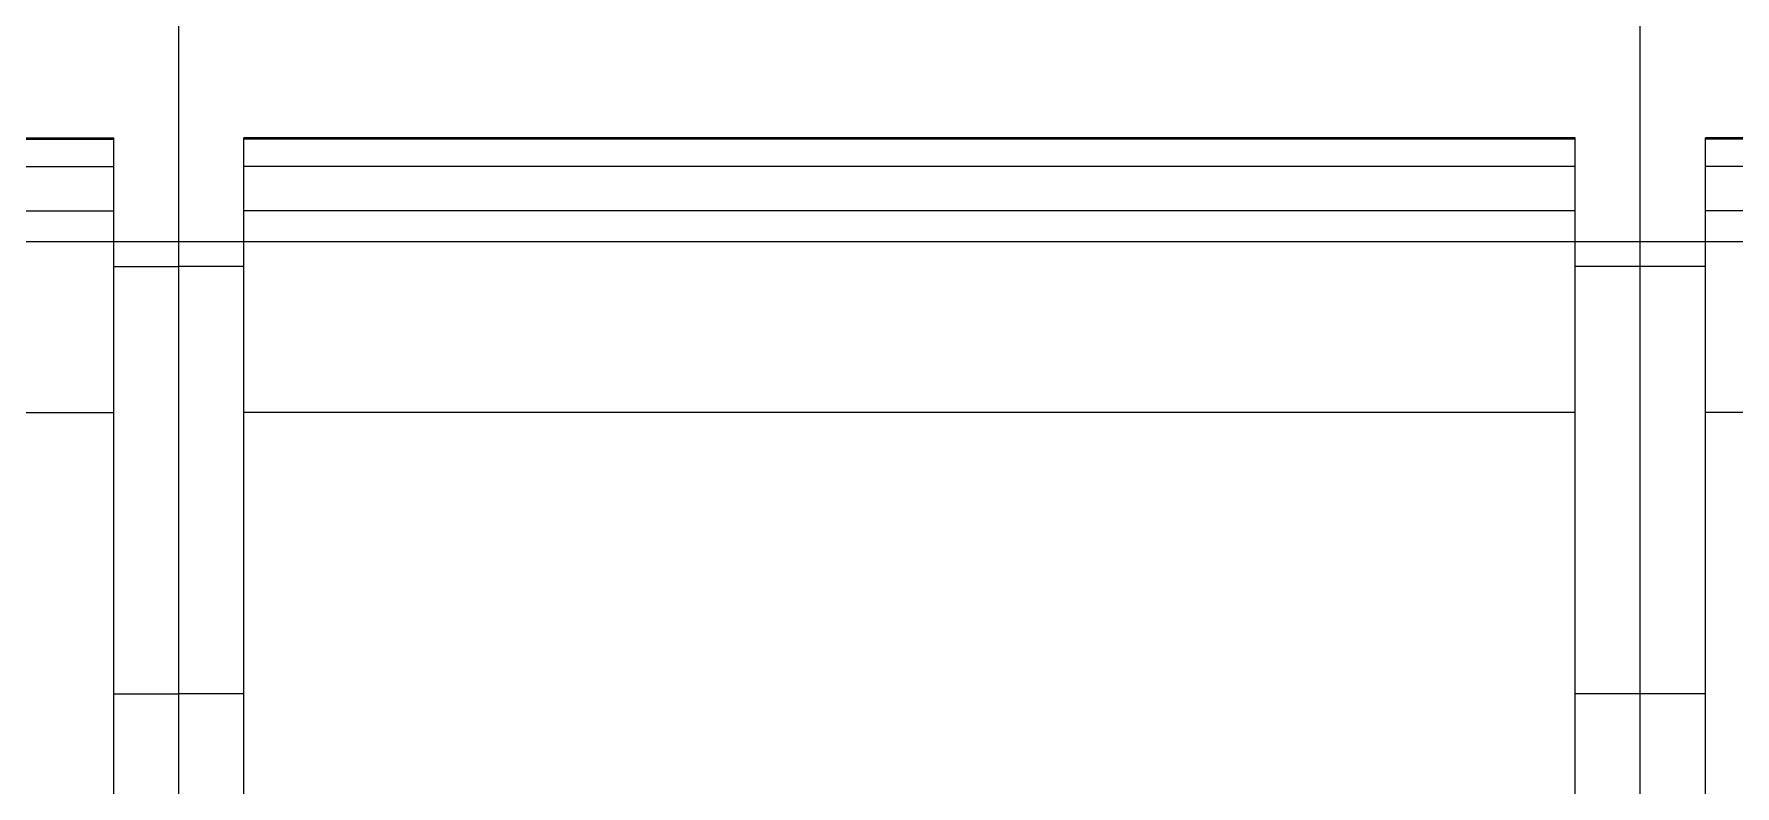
# Model space of a CAD drawing. Header units: millimetres. Extents: x -46169 to 237885, y -84465 to 18123.
# Drawn here: x 172473 to 173113, y -80488 to -80205 of the extents above; entities that cross this region are included whole.
import ezdxf

# ---------------------------------------------------------------- set-up
doc = ezdxf.new("R2010")
doc.units = ezdxf.units.MM
doc.header["$MEASUREMENT"] = 0
doc.linetypes.add('Wipeout_Contour', pattern=[1000, 0, -1000])
doc.layers.add('0_Pen_No__85', color=8, linetype='Continuous', lineweight=20)
doc.layers.add('New_A-35-M_FFE_Fixed_Pen_No__1', color=7, linetype='Continuous', lineweight=13)
doc.layers.add('New_A-25-M_Wall_Ext', color=7, linetype='Continuous')
doc.layers.add('New_A-35-M_FFE_Fixed', color=7, linetype='Continuous')

# ---------------------------------------------------------------- blocks, each defined once
blk = doc.blocks.new('Section Elem_129_3', base_point=(129666.67, -84332.61))
at = {"color": 254, "linetype": 'Wipeout_Contour', "lineweight": 0, "ltscale": 1151719.666154995}
blk.add_wipeout([(171506.71, -78182.61), (171506.71, -79726.43), (176107.11, -79726.43), (176107.11, -80282.61), (176666.48, -80282.61), (176666.48, -78182.61)], dxfattribs=at).dxf.layer = 'New_A-25-M_Wall_Ext'
blk = doc.blocks.new('Section Elem_138_3', base_point=(129666.67, -84332.61))
at = {"color": 254, "linetype": 'Wipeout_Contour', "lineweight": 0, "ltscale": 764094.688198}
blk.add_wipeout([(173101.61, -80243.61), (173101.61, -80244.13), (173602.61, -80244.13), (173602.61, -80243.61)], dxfattribs=at).dxf.layer = 'New_A-35-M_FFE_Fixed'
at = {"color": 254, "linetype": 'Wipeout_Contour', "lineweight": 0, "ltscale": 764113.284313}
blk.add_wipeout([(173101.61, -80254.45), (173101.61, -80255.42), (173602.61, -80255.42), (173602.61, -80254.45)], dxfattribs=at).dxf.layer = 'New_A-35-M_FFE_Fixed'
at = {"color": 254, "linetype": 'Wipeout_Contour', "lineweight": 0, "ltscale": 764399.619041}
blk.add_wipeout([(173101.61, -80346.96), (173101.61, -80503.33), (173602.61, -80503.33), (173602.61, -80346.96)], dxfattribs=at).dxf.layer = 'New_A-35-M_FFE_Fixed'
at = {"color": 254, "linetype": 'Wipeout_Contour', "lineweight": 0, "ltscale": 764117.955196}
blk.add_wipeout([(173101.61, -80256.82), (173101.61, -80258.61), (173602.61, -80258.61), (173602.61, -80256.82)], dxfattribs=at).dxf.layer = 'New_A-35-M_FFE_Fixed'
at = {"color": 254, "linetype": 'Wipeout_Contour', "lineweight": 0, "ltscale": 764204.207699}
blk.add_wipeout([(173101.61, -80346.96), (173602.61, -80346.96), (173602.61, -80271.08), (173101.61, -80271.08)], dxfattribs=at).dxf.layer = 'New_A-35-M_FFE_Fixed'
at = {"color": 254, "linetype": 'Wipeout_Contour', "lineweight": 0, "ltscale": 763338.575332}
blk.add_wipeout([(173077.11, -80371.46), (173101.61, -80371.46), (173101.61, -80351.09), (173077.11, -80351.09)], dxfattribs=at).dxf.layer = 'New_A-35-M_FFE_Fixed'
at = {"color": 254, "linetype": 'Wipeout_Contour', "lineweight": 0, "ltscale": 763407.542134}
blk.add_wipeout([(173101.61, -80391.97), (173077.11, -80391.97), (173077.11, -80412.46), (173101.61, -80412.46)], dxfattribs=at).dxf.layer = 'New_A-35-M_FFE_Fixed'
at = {"color": 254, "linetype": 'Wipeout_Contour', "lineweight": 0, "ltscale": 763533.747519}
blk.add_wipeout([(173077.11, -80480.58), (173101.61, -80480.58), (173101.61, -80473.58), (173077.11, -80473.58)], dxfattribs=at).dxf.layer = 'New_A-35-M_FFE_Fixed'
at = {"color": 254, "linetype": 'Wipeout_Contour', "lineweight": 0, "ltscale": 764121.247723}
blk.add_wipeout([(173101.61, -80258.61), (173101.61, -80260.74), (173602.61, -80260.74), (173602.61, -80258.61)], dxfattribs=at).dxf.layer = 'New_A-35-M_FFE_Fixed'
at = {"color": 254, "linetype": 'Wipeout_Contour', "lineweight": 0, "ltscale": 764133.634699}
blk.add_wipeout([(173101.61, -80265.7), (173101.61, -80268.38), (173602.61, -80268.38), (173602.61, -80265.7)], dxfattribs=at).dxf.layer = 'New_A-35-M_FFE_Fixed'
at = {"color": 254, "linetype": 'Wipeout_Contour', "lineweight": 0, "ltscale": 763238.244686}
blk.add_wipeout([(173077.11, -80292.11), (173077.11, -80311.28), (173101.61, -80311.28), (173101.61, -80292.11)], dxfattribs=at).dxf.layer = 'New_A-35-M_FFE_Fixed'
at = {"color": 254, "linetype": 'Wipeout_Contour', "lineweight": 0, "ltscale": 763373.004044}
blk.add_wipeout([(173077.11, -80371.46), (173077.11, -80391.97), (173101.61, -80391.97), (173101.61, -80371.46)], dxfattribs=at).dxf.layer = 'New_A-35-M_FFE_Fixed'
at = {"color": 254, "linetype": 'Wipeout_Contour', "lineweight": 0, "ltscale": 763521.981509}
blk.add_wipeout([(173077.11, -80473.58), (173101.61, -80473.58), (173101.61, -80466.62), (173077.11, -80466.62)], dxfattribs=at).dxf.layer = 'New_A-35-M_FFE_Fixed'
at = {"color": 254, "linetype": 'Wipeout_Contour', "lineweight": 0, "ltscale": 763545.562532}
blk.add_wipeout([(173077.11, -80487.59), (173101.61, -80487.59), (173101.61, -80480.58), (173077.11, -80480.58)], dxfattribs=at).dxf.layer = 'New_A-35-M_FFE_Fixed'
at = {"color": 254, "linetype": 'Wipeout_Contour', "lineweight": 0, "ltscale": 764115.27174}
blk.add_wipeout([(173101.61, -80255.42), (173101.61, -80256.82), (173602.61, -80256.82), (173602.61, -80255.42)], dxfattribs=at).dxf.layer = 'New_A-35-M_FFE_Fixed'
at = {"color": 254, "linetype": 'Wipeout_Contour', "lineweight": 0, "ltscale": 764125.042559}
blk.add_wipeout([(173101.61, -80260.74), (173101.61, -80263.13), (173602.61, -80263.13), (173602.61, -80260.74)], dxfattribs=at).dxf.layer = 'New_A-35-M_FFE_Fixed'
at = {"color": 254, "linetype": 'Wipeout_Contour', "lineweight": 0, "ltscale": 764138.153506}
blk.add_wipeout([(173101.61, -80268.38), (173101.61, -80271.08), (173602.61, -80271.08), (173602.61, -80268.38)], dxfattribs=at).dxf.layer = 'New_A-35-M_FFE_Fixed'
at = {"color": 254, "linetype": 'Wipeout_Contour', "lineweight": 0, "ltscale": 763270.968773}
blk.add_wipeout([(173101.61, -80311.28), (173077.11, -80311.28), (173077.11, -80330.99), (173101.61, -80330.99)], dxfattribs=at).dxf.layer = 'New_A-35-M_FFE_Fixed'
at = {"color": 254, "linetype": 'Wipeout_Contour', "lineweight": 0, "ltscale": 763510.290143}
blk.add_wipeout([(173077.11, -80466.62), (173101.61, -80466.62), (173101.61, -80459.71), (173077.11, -80459.71)], dxfattribs=at).dxf.layer = 'New_A-35-M_FFE_Fixed'
at = {"color": 254, "linetype": 'Wipeout_Contour', "lineweight": 0, "ltscale": 764103.800689}
blk.add_wipeout([(173101.61, -80244.13), (173101.61, -80254.45), (173602.61, -80254.45), (173602.61, -80244.13)], dxfattribs=at).dxf.layer = 'New_A-35-M_FFE_Fixed'
at = {"color": 254, "linetype": 'Wipeout_Contour', "lineweight": 0, "ltscale": 764129.216646}
blk.add_wipeout([(173101.61, -80263.13), (173101.61, -80265.7), (173602.61, -80265.7), (173602.61, -80263.13)], dxfattribs=at).dxf.layer = 'New_A-35-M_FFE_Fixed'
at = {"color": 254, "linetype": 'Wipeout_Contour', "lineweight": 0, "ltscale": 954143.881498}
blk.add_wipeout([(173101.61, -80330.99), (173077.11, -80330.99), (173077.11, -80351.09), (173101.61, -80351.09), (173101.61, -80346.96)], dxfattribs=at).dxf.layer = 'New_A-35-M_FFE_Fixed'
at = {"color": 254, "linetype": 'Wipeout_Contour', "lineweight": 0, "ltscale": 763498.698894}
blk.add_wipeout([(173077.11, -80452.87), (173077.11, -80459.71), (173101.61, -80459.71), (173101.61, -80452.87)], dxfattribs=at).dxf.layer = 'New_A-35-M_FFE_Fixed'
at = {"layer": 'New_A-35-M_FFE_Fixed_Pen_No__1', "linetype": 'Continuous'}
blk.add_line((173602.61, -80346.96), (173101.61, -80346.96), dxfattribs=at)
at = {"color": 254, "linetype": 'Wipeout_Contour', "lineweight": 0, "ltscale": 763162.367837}
blk.add_wipeout([(173077.11, -80249.35), (173077.11, -80263.87), (173101.61, -80263.87), (173101.61, -80249.35)], dxfattribs=at).dxf.layer = 'New_A-35-M_FFE_Fixed'
at = {"color": 254, "linetype": 'Wipeout_Contour', "lineweight": 0, "ltscale": 763476.018414}
blk.add_wipeout([(173077.11, -80432.81), (173077.11, -80452.87), (173101.61, -80452.87), (173101.61, -80432.81)], dxfattribs=at).dxf.layer = 'New_A-35-M_FFE_Fixed'
at = {"layer": 'New_A-35-M_FFE_Fixed_Pen_No__1', "linetype": 'Continuous'}
for p, q in [((173101.61, -80255.42), (173101.61, -80254.45)), ((173602.61, -80254.45), (173101.61, -80254.45)), ((173101.61, -80256.82), (173101.61, -80255.42)), ((173101.61, -80258.61), (173101.61, -80256.82)), ((173101.61, -80452.87), (173077.11, -80452.87))]:
    blk.add_line(p, q, dxfattribs=at)
at = {"color": 254, "linetype": 'Wipeout_Contour', "lineweight": 0, "ltscale": 1528191.129506771}
blk.add_wipeout([(173077.11, -80234.61), (173077.11, -80249.35), (173101.61, -80249.35), (173101.61, -80243.61), (173602.61, -80243.61), (173602.61, -80249.35), (173627.11, -80249.35), (173627.11, -80234.61)], dxfattribs=at).dxf.layer = 'New_A-35-M_FFE_Fixed'
at = {"color": 254, "linetype": 'Wipeout_Contour', "lineweight": 0, "ltscale": 953991.499854}
blk.add_wipeout([(173077.11, -80263.87), (173077.11, -80278.13), (173101.61, -80278.13), (173101.61, -80265.7), (173101.61, -80263.87)], dxfattribs=at).dxf.layer = 'New_A-35-M_FFE_Fixed'
at = {"color": 254, "linetype": 'Wipeout_Contour', "lineweight": 0, "ltscale": 763441.957423}
blk.add_wipeout([(173077.11, -80412.46), (173077.11, -80432.81), (173101.61, -80432.81), (173101.61, -80412.46)], dxfattribs=at).dxf.layer = 'New_A-35-M_FFE_Fixed'
at = {"layer": 'New_A-35-M_FFE_Fixed_Pen_No__1', "linetype": 'Continuous'}
for p, q in [((173101.61, -80244.13), (173101.61, -80243.61)), ((173602.61, -80243.61), (173101.61, -80243.61)), ((173602.61, -80244.13), (173101.61, -80244.13)), ((173101.61, -80254.45), (173101.61, -80244.13)), ((173101.61, -80260.74), (173101.61, -80258.61)), ((173101.61, -80263.13), (173101.61, -80260.74)), ((173101.61, -80265.7), (173101.61, -80263.13)), ((173101.61, -80268.38), (173101.61, -80265.7)), ((173101.61, -80271.08), (173101.61, -80268.38)), ((173602.61, -80271.08), (173101.61, -80271.08)), ((173101.61, -80503.33), (173101.61, -80346.96))]:
    blk.add_line(p, q, dxfattribs=at)
at = {"color": 254, "linetype": 'Wipeout_Contour', "lineweight": 0, "ltscale": 764066.598313}
blk.add_wipeout([(173077.11, -80234.61), (173627.11, -80234.61), (173627.11, -80219.66), (173077.11, -80219.66)], dxfattribs=at).dxf.layer = 'New_A-35-M_FFE_Fixed'
at = {"color": 254, "linetype": 'Wipeout_Contour', "lineweight": 0, "ltscale": 954024.127787}
blk.add_wipeout([(173077.11, -80278.13), (173077.11, -80292.11), (173101.61, -80292.11), (173101.61, -80286.32), (173101.61, -80278.13)], dxfattribs=at).dxf.layer = 'New_A-35-M_FFE_Fixed'
at = {"layer": 'New_A-35-M_FFE_Fixed_Pen_No__1', "linetype": 'Continuous'}
for p, q in [((173101.61, -80346.96), (173101.61, -80271.08)), ((173101.61, -80292.11), (173077.11, -80292.11))]:
    blk.add_line(p, q, dxfattribs=at)
at = {"color": 254, "linetype": 'Wipeout_Contour', "lineweight": 0, "ltscale": 764041.341897}
blk.add_wipeout([(173627.11, -80204.54), (173077.11, -80204.54), (173077.11, -80219.66), (173627.11, -80219.66)], dxfattribs=at).dxf.layer = 'New_A-35-M_FFE_Fixed'
blk = doc.blocks.new('Section Elem_143_3', base_point=(129666.67, -84332.61))
at = {"color": 254, "linetype": 'Wipeout_Contour', "lineweight": 0, "ltscale": 760103.979583}
blk.add_wipeout([(172001.61, -80244.13), (172502.61, -80244.13), (172502.61, -80243.61), (172001.61, -80243.61)], dxfattribs=at).dxf.layer = 'New_A-35-M_FFE_Fixed'
at = {"color": 254, "linetype": 'Wipeout_Contour', "lineweight": 0, "ltscale": 760122.673329}
blk.add_wipeout([(172001.61, -80255.42), (172502.61, -80255.42), (172502.61, -80254.45), (172001.61, -80254.45)], dxfattribs=at).dxf.layer = 'New_A-35-M_FFE_Fixed'
at = {"color": 254, "linetype": 'Wipeout_Contour', "lineweight": 0, "ltscale": 760410.510619}
blk.add_wipeout([(172502.61, -80346.96), (172001.61, -80346.96), (172001.61, -80503.33), (172502.61, -80503.33)], dxfattribs=at).dxf.layer = 'New_A-35-M_FFE_Fixed'
at = {"color": 254, "linetype": 'Wipeout_Contour', "lineweight": 0, "ltscale": 760127.368734}
blk.add_wipeout([(172001.61, -80258.61), (172502.61, -80258.61), (172502.61, -80256.82), (172001.61, -80256.82)], dxfattribs=at).dxf.layer = 'New_A-35-M_FFE_Fixed'
at = {"color": 254, "linetype": 'Wipeout_Contour', "lineweight": 0, "ltscale": 760214.073994}
blk.add_wipeout([(172001.61, -80346.96), (172502.61, -80346.96), (172502.61, -80271.08), (172001.61, -80271.08)], dxfattribs=at).dxf.layer = 'New_A-35-M_FFE_Fixed'
at = {"color": 254, "linetype": 'Wipeout_Contour', "lineweight": 0, "ltscale": 761254.875997}
blk.add_wipeout([(172527.11, -80351.09), (172502.61, -80351.09), (172502.61, -80371.46), (172527.11, -80371.46)], dxfattribs=at).dxf.layer = 'New_A-35-M_FFE_Fixed'
at = {"color": 254, "linetype": 'Wipeout_Contour', "lineweight": 0, "ltscale": 761324.031572}
blk.add_wipeout([(172502.61, -80412.46), (172527.11, -80412.46), (172527.11, -80391.97), (172502.61, -80391.97)], dxfattribs=at).dxf.layer = 'New_A-35-M_FFE_Fixed'
at = {"color": 254, "linetype": 'Wipeout_Contour', "lineweight": 0, "ltscale": 761450.582257}
blk.add_wipeout([(172527.11, -80473.58), (172502.61, -80473.58), (172502.61, -80480.58), (172527.11, -80480.58)], dxfattribs=at).dxf.layer = 'New_A-35-M_FFE_Fixed'
at = {"color": 254, "linetype": 'Wipeout_Contour', "lineweight": 0, "ltscale": 760130.678546}
blk.add_wipeout([(172001.61, -80260.74), (172502.61, -80260.74), (172502.61, -80258.61), (172001.61, -80258.61)], dxfattribs=at).dxf.layer = 'New_A-35-M_FFE_Fixed'
at = {"color": 254, "linetype": 'Wipeout_Contour', "lineweight": 0, "ltscale": 760143.130551}
blk.add_wipeout([(172001.61, -80268.38), (172502.61, -80268.38), (172502.61, -80265.7), (172001.61, -80265.7)], dxfattribs=at).dxf.layer = 'New_A-35-M_FFE_Fixed'
at = {"color": 254, "linetype": 'Wipeout_Contour', "lineweight": 0, "ltscale": 761154.270707}
blk.add_wipeout([(172502.61, -80311.28), (172527.11, -80311.28), (172527.11, -80292.11), (172502.61, -80292.11)], dxfattribs=at).dxf.layer = 'New_A-35-M_FFE_Fixed'
at = {"color": 254, "linetype": 'Wipeout_Contour', "lineweight": 0, "ltscale": 761289.39894}
blk.add_wipeout([(172502.61, -80391.97), (172527.11, -80391.97), (172527.11, -80371.46), (172502.61, -80371.46)], dxfattribs=at).dxf.layer = 'New_A-35-M_FFE_Fixed'
at = {"color": 254, "linetype": 'Wipeout_Contour', "lineweight": 0, "ltscale": 761438.784093}
blk.add_wipeout([(172527.11, -80466.62), (172502.61, -80466.62), (172502.61, -80473.58), (172527.11, -80473.58)], dxfattribs=at).dxf.layer = 'New_A-35-M_FFE_Fixed'
at = {"color": 254, "linetype": 'Wipeout_Contour', "lineweight": 0, "ltscale": 761462.429589}
blk.add_wipeout([(172527.11, -80480.58), (172502.61, -80480.58), (172502.61, -80487.59), (172527.11, -80487.59)], dxfattribs=at).dxf.layer = 'New_A-35-M_FFE_Fixed'
at = {"color": 254, "linetype": 'Wipeout_Contour', "lineweight": 0, "ltscale": 760124.671189}
blk.add_wipeout([(172001.61, -80256.82), (172502.61, -80256.82), (172502.61, -80255.42), (172001.61, -80255.42)], dxfattribs=at).dxf.layer = 'New_A-35-M_FFE_Fixed'
at = {"color": 254, "linetype": 'Wipeout_Contour', "lineweight": 0, "ltscale": 760134.493281}
blk.add_wipeout([(172001.61, -80260.74), (172001.61, -80263.13), (172502.61, -80263.13), (172502.61, -80260.74)], dxfattribs=at).dxf.layer = 'New_A-35-M_FFE_Fixed'
at = {"color": 254, "linetype": 'Wipeout_Contour', "lineweight": 0, "ltscale": 760147.67308}
blk.add_wipeout([(172001.61, -80271.08), (172502.61, -80271.08), (172502.61, -80268.38), (172001.61, -80268.38)], dxfattribs=at).dxf.layer = 'New_A-35-M_FFE_Fixed'
at = {"color": 254, "linetype": 'Wipeout_Contour', "lineweight": 0, "ltscale": 761187.084385}
blk.add_wipeout([(172502.61, -80330.99), (172527.11, -80330.99), (172527.11, -80311.28), (172502.61, -80311.28)], dxfattribs=at).dxf.layer = 'New_A-35-M_FFE_Fixed'
at = {"color": 254, "linetype": 'Wipeout_Contour', "lineweight": 0, "ltscale": 761427.06072}
blk.add_wipeout([(172527.11, -80459.71), (172502.61, -80459.71), (172502.61, -80466.62), (172527.11, -80466.62)], dxfattribs=at).dxf.layer = 'New_A-35-M_FFE_Fixed'
at = {"color": 254, "linetype": 'Wipeout_Contour', "lineweight": 0, "ltscale": 760113.139929}
blk.add_wipeout([(172001.61, -80244.13), (172001.61, -80254.45), (172502.61, -80254.45), (172502.61, -80244.13)], dxfattribs=at).dxf.layer = 'New_A-35-M_FFE_Fixed'
at = {"color": 254, "linetype": 'Wipeout_Contour', "lineweight": 0, "ltscale": 760138.689304}
blk.add_wipeout([(172001.61, -80265.7), (172502.61, -80265.7), (172502.61, -80263.13), (172001.61, -80263.13)], dxfattribs=at).dxf.layer = 'New_A-35-M_FFE_Fixed'
at = {"color": 254, "linetype": 'Wipeout_Contour', "lineweight": 0, "ltscale": 951517.838695}
blk.add_wipeout([(172502.61, -80351.09), (172527.11, -80351.09), (172527.11, -80330.99), (172502.61, -80330.99), (172502.61, -80346.96)], dxfattribs=at).dxf.layer = 'New_A-35-M_FFE_Fixed'
at = {"color": 254, "linetype": 'Wipeout_Contour', "lineweight": 0, "ltscale": 761415.437754}
blk.add_wipeout([(172502.61, -80459.71), (172527.11, -80459.71), (172527.11, -80452.87), (172502.61, -80452.87)], dxfattribs=at).dxf.layer = 'New_A-35-M_FFE_Fixed'
at = {"layer": 'New_A-35-M_FFE_Fixed_Pen_No__1', "linetype": 'Continuous'}
blk.add_line((172001.61, -80346.96), (172502.61, -80346.96), dxfattribs=at)
at = {"color": 254, "linetype": 'Wipeout_Contour', "lineweight": 0, "ltscale": 761078.18605}
blk.add_wipeout([(172502.61, -80249.35), (172502.61, -80263.87), (172527.11, -80263.87), (172527.11, -80249.35)], dxfattribs=at).dxf.layer = 'New_A-35-M_FFE_Fixed'
at = {"color": 254, "linetype": 'Wipeout_Contour', "lineweight": 0, "ltscale": 761392.69519}
blk.add_wipeout([(172502.61, -80452.87), (172527.11, -80452.87), (172527.11, -80432.81), (172502.61, -80432.81)], dxfattribs=at).dxf.layer = 'New_A-35-M_FFE_Fixed'
at = {"layer": 'New_A-35-M_FFE_Fixed_Pen_No__1', "linetype": 'Continuous'}
for p, q in [((172001.61, -80254.45), (172502.61, -80254.45)), ((172502.61, -80255.42), (172502.61, -80254.45)), ((172502.61, -80256.82), (172502.61, -80255.42)), ((172502.61, -80258.61), (172502.61, -80256.82)), ((172502.61, -80452.87), (172527.11, -80452.87))]:
    blk.add_line(p, q, dxfattribs=at)
at = {"color": 254, "linetype": 'Wipeout_Contour', "lineweight": 0, "ltscale": 1520209.721720897}
blk.add_wipeout([(171977.11, -80234.61), (171977.11, -80249.35), (172001.61, -80249.35), (172001.61, -80243.61), (172502.61, -80243.61), (172502.61, -80249.35), (172527.11, -80249.35), (172527.11, -80234.61)], dxfattribs=at).dxf.layer = 'New_A-35-M_FFE_Fixed'
at = {"color": 254, "linetype": 'Wipeout_Contour', "lineweight": 0, "ltscale": 1141628.817752074}
blk.add_wipeout([(172502.61, -80263.87), (172502.61, -80265.7), (172502.61, -80268.38), (172502.61, -80278.13), (172527.11, -80278.13), (172527.11, -80263.87)], dxfattribs=at).dxf.layer = 'New_A-35-M_FFE_Fixed'
at = {"color": 254, "linetype": 'Wipeout_Contour', "lineweight": 0, "ltscale": 761358.541039}
blk.add_wipeout([(172527.11, -80412.46), (172502.61, -80412.46), (172502.61, -80432.81), (172527.11, -80432.81)], dxfattribs=at).dxf.layer = 'New_A-35-M_FFE_Fixed'
at = {"layer": 'New_A-35-M_FFE_Fixed_Pen_No__1', "linetype": 'Continuous'}
for p, q in [((172001.61, -80243.61), (172502.61, -80243.61)), ((172001.61, -80244.13), (172502.61, -80244.13)), ((172502.61, -80244.13), (172502.61, -80243.61)), ((172502.61, -80254.45), (172502.61, -80244.13)), ((172502.61, -80260.74), (172502.61, -80258.61)), ((172502.61, -80263.13), (172502.61, -80260.74)), ((172502.61, -80265.7), (172502.61, -80263.13)), ((172502.61, -80268.38), (172502.61, -80265.7)), ((172502.61, -80271.08), (172502.61, -80268.38)), ((172001.61, -80271.08), (172502.61, -80271.08)), ((172502.61, -80503.33), (172502.61, -80346.96))]:
    blk.add_line(p, q, dxfattribs=at)
at = {"color": 254, "linetype": 'Wipeout_Contour', "lineweight": 0, "ltscale": 760075.742464}
blk.add_wipeout([(171977.11, -80234.61), (172527.11, -80234.61), (172527.11, -80219.66), (171977.11, -80219.66)], dxfattribs=at).dxf.layer = 'New_A-35-M_FFE_Fixed'
at = {"color": 254, "linetype": 'Wipeout_Contour', "lineweight": 0, "ltscale": 951397.754146}
blk.add_wipeout([(172502.61, -80292.11), (172527.11, -80292.11), (172527.11, -80278.13), (172502.61, -80278.13), (172502.61, -80286.31)], dxfattribs=at).dxf.layer = 'New_A-35-M_FFE_Fixed'
at = {"layer": 'New_A-35-M_FFE_Fixed_Pen_No__1', "linetype": 'Continuous'}
for p, q in [((172502.61, -80346.96), (172502.61, -80271.08)), ((172502.61, -80292.11), (172527.11, -80292.11))]:
    blk.add_line(p, q, dxfattribs=at)
at = {"color": 254, "linetype": 'Wipeout_Contour', "lineweight": 0, "ltscale": 760050.353432}
blk.add_wipeout([(171977.11, -80219.66), (172527.11, -80219.66), (172527.11, -80204.54), (171977.11, -80204.54)], dxfattribs=at).dxf.layer = 'New_A-35-M_FFE_Fixed'
blk = doc.blocks.new('Section Elem_144_3', base_point=(129666.67, -84332.61))
at = {"color": 254, "linetype": 'Wipeout_Contour', "lineweight": 0, "ltscale": 762019.69406}
blk.add_wipeout([(173077.11, -80189.27), (172527.11, -80189.27), (172527.11, -80204.54), (173077.11, -80204.54)], dxfattribs=at).dxf.layer = 'New_A-35-M_FFE_Fixed'
at = {"color": 254, "linetype": 'Wipeout_Contour', "lineweight": 0, "ltscale": 762098.770718}
blk.add_wipeout([(172551.61, -80243.61), (172551.61, -80244.13), (173052.61, -80244.13), (173052.61, -80243.61)], dxfattribs=at).dxf.layer = 'New_A-35-M_FFE_Fixed'
at = {"color": 254, "linetype": 'Wipeout_Contour', "lineweight": 0, "ltscale": 762117.415495}
blk.add_wipeout([(172551.61, -80254.45), (172551.61, -80255.42), (173052.61, -80255.42), (173052.61, -80254.45)], dxfattribs=at).dxf.layer = 'New_A-35-M_FFE_Fixed'
at = {"color": 254, "linetype": 'Wipeout_Contour', "lineweight": 0, "ltscale": 1143673.141794554}
blk.add_wipeout([(172551.61, -80346.96), (172551.61, -80503.33), (172581.61, -80503.33), (173022.61, -80503.33), (173052.61, -80503.33), (173052.61, -80346.96)], dxfattribs=at).dxf.layer = 'New_A-35-M_FFE_Fixed'
at = {"color": 254, "linetype": 'Wipeout_Contour', "lineweight": 0, "ltscale": 762122.098652}
blk.add_wipeout([(172551.61, -80256.82), (172551.61, -80258.61), (173052.61, -80258.61), (173052.61, -80256.82)], dxfattribs=at).dxf.layer = 'New_A-35-M_FFE_Fixed'
at = {"color": 254, "linetype": 'Wipeout_Contour', "lineweight": 0, "ltscale": 762208.576975}
blk.add_wipeout([(173052.61, -80271.08), (172551.61, -80271.08), (172551.61, -80346.96), (173052.61, -80346.96)], dxfattribs=at).dxf.layer = 'New_A-35-M_FFE_Fixed'
at = {"color": 254, "linetype": 'Wipeout_Contour', "lineweight": 0, "ltscale": 761343.712022}
blk.add_wipeout([(172527.11, -80351.09), (172527.11, -80371.46), (172551.61, -80371.46), (172551.61, -80351.09)], dxfattribs=at).dxf.layer = 'New_A-35-M_FFE_Fixed'
at = {"color": 254, "linetype": 'Wipeout_Contour', "lineweight": 0, "ltscale": 763249.689223}
blk.add_wipeout([(173077.11, -80351.09), (173052.61, -80351.09), (173052.61, -80371.46), (173077.11, -80371.46)], dxfattribs=at).dxf.layer = 'New_A-35-M_FFE_Fixed'
at = {"color": 254, "linetype": 'Wipeout_Contour', "lineweight": 0, "ltscale": 761412.859517}
blk.add_wipeout([(172527.11, -80412.46), (172551.61, -80412.46), (172551.61, -80391.97), (172527.11, -80391.97)], dxfattribs=at).dxf.layer = 'New_A-35-M_FFE_Fixed'
at = {"color": 254, "linetype": 'Wipeout_Contour', "lineweight": 0, "ltscale": 763318.664059}
blk.add_wipeout([(173077.11, -80391.97), (173052.61, -80391.97), (173052.61, -80412.46), (173077.11, -80412.46)], dxfattribs=at).dxf.layer = 'New_A-35-M_FFE_Fixed'
at = {"color": 254, "linetype": 'Wipeout_Contour', "lineweight": 0, "ltscale": 761539.395468}
blk.add_wipeout([(172527.11, -80473.58), (172527.11, -80480.58), (172551.61, -80480.58), (172551.61, -80473.58)], dxfattribs=at).dxf.layer = 'New_A-35-M_FFE_Fixed'
at = {"color": 254, "linetype": 'Wipeout_Contour', "lineweight": 0, "ltscale": 763444.884135}
blk.add_wipeout([(173077.11, -80473.58), (173052.61, -80473.58), (173052.61, -80480.58), (173077.11, -80480.58)], dxfattribs=at).dxf.layer = 'New_A-35-M_FFE_Fixed'
at = {"color": 254, "linetype": 'Wipeout_Contour', "lineweight": 0, "ltscale": 762125.399786}
blk.add_wipeout([(172551.61, -80258.61), (172551.61, -80260.74), (173052.61, -80260.74), (173052.61, -80258.61)], dxfattribs=at).dxf.layer = 'New_A-35-M_FFE_Fixed'
at = {"color": 254, "linetype": 'Wipeout_Contour', "lineweight": 0, "ltscale": 762137.819213}
blk.add_wipeout([(172551.61, -80265.7), (172551.61, -80268.38), (173052.61, -80268.38), (173052.61, -80265.7)], dxfattribs=at).dxf.layer = 'New_A-35-M_FFE_Fixed'
at = {"color": 254, "linetype": 'Wipeout_Contour', "lineweight": 0, "ltscale": 761243.118461}
blk.add_wipeout([(172551.61, -80292.11), (172527.11, -80292.11), (172527.11, -80311.28), (172551.61, -80311.28)], dxfattribs=at).dxf.layer = 'New_A-35-M_FFE_Fixed'
at = {"color": 254, "linetype": 'Wipeout_Contour', "lineweight": 0, "ltscale": 763149.346889}
blk.add_wipeout([(173052.61, -80292.11), (173052.61, -80311.28), (173077.11, -80311.28), (173077.11, -80292.11)], dxfattribs=at).dxf.layer = 'New_A-35-M_FFE_Fixed'
at = {"color": 254, "linetype": 'Wipeout_Contour', "lineweight": 0, "ltscale": 761378.23094}
blk.add_wipeout([(172527.11, -80391.97), (172551.61, -80391.97), (172551.61, -80371.46), (172527.11, -80371.46)], dxfattribs=at).dxf.layer = 'New_A-35-M_FFE_Fixed'
at = {"color": 254, "linetype": 'Wipeout_Contour', "lineweight": 0, "ltscale": 763284.121944}
blk.add_wipeout([(173077.11, -80371.46), (173052.61, -80371.46), (173052.61, -80391.97), (173077.11, -80391.97)], dxfattribs=at).dxf.layer = 'New_A-35-M_FFE_Fixed'
at = {"color": 254, "linetype": 'Wipeout_Contour', "lineweight": 0, "ltscale": 761527.598646}
blk.add_wipeout([(172527.11, -80466.62), (172527.11, -80473.58), (172551.61, -80473.58), (172551.61, -80466.62)], dxfattribs=at).dxf.layer = 'New_A-35-M_FFE_Fixed'
at = {"color": 254, "linetype": 'Wipeout_Contour', "lineweight": 0, "ltscale": 763433.116756}
blk.add_wipeout([(173077.11, -80466.62), (173052.61, -80466.62), (173052.61, -80473.58), (173077.11, -80473.58)], dxfattribs=at).dxf.layer = 'New_A-35-M_FFE_Fixed'
at = {"color": 254, "linetype": 'Wipeout_Contour', "lineweight": 0, "ltscale": 761551.241434}
blk.add_wipeout([(172527.11, -80480.58), (172527.11, -80487.59), (172551.61, -80487.59), (172551.61, -80480.58)], dxfattribs=at).dxf.layer = 'New_A-35-M_FFE_Fixed'
at = {"color": 254, "linetype": 'Wipeout_Contour', "lineweight": 0, "ltscale": 763456.700534}
blk.add_wipeout([(173077.11, -80480.58), (173052.61, -80480.58), (173052.61, -80487.59), (173077.11, -80487.59)], dxfattribs=at).dxf.layer = 'New_A-35-M_FFE_Fixed'
at = {"layer": 'New_A-35-M_FFE_Fixed_Pen_No__1', "linetype": 'Continuous'}
for p, q in [((172527.11, -80391.97), (172527.11, -80371.46)), ((173077.11, -80391.97), (173077.11, -80371.46)), ((172527.11, -80480.58), (172527.11, -80473.58)), ((173077.11, -80480.58), (173077.11, -80473.58)), ((172527.11, -80487.59), (172527.11, -80480.58)), ((173077.11, -80487.59), (173077.11, -80480.58)), ((172527.11, -80494.61), (172527.11, -80487.59)), ((173077.11, -80494.61), (173077.11, -80487.59))]:
    blk.add_line(p, q, dxfattribs=at)
at = {"color": 254, "linetype": 'Wipeout_Contour', "lineweight": 0, "ltscale": 762119.408151}
blk.add_wipeout([(172551.61, -80255.42), (172551.61, -80256.82), (173052.61, -80256.82), (173052.61, -80255.42)], dxfattribs=at).dxf.layer = 'New_A-35-M_FFE_Fixed'
at = {"color": 254, "linetype": 'Wipeout_Contour', "lineweight": 0, "ltscale": 762129.204547}
blk.add_wipeout([(172551.61, -80263.13), (173052.61, -80263.13), (173052.61, -80260.74), (172551.61, -80260.74)], dxfattribs=at).dxf.layer = 'New_A-35-M_FFE_Fixed'
at = {"color": 254, "linetype": 'Wipeout_Contour', "lineweight": 0, "ltscale": 762142.34982}
blk.add_wipeout([(172551.61, -80268.38), (172551.61, -80271.08), (173052.61, -80271.08), (173052.61, -80268.38)], dxfattribs=at).dxf.layer = 'New_A-35-M_FFE_Fixed'
at = {"color": 254, "linetype": 'Wipeout_Contour', "lineweight": 0, "ltscale": 761275.928311}
blk.add_wipeout([(172527.11, -80330.99), (172551.61, -80330.99), (172551.61, -80311.28), (172527.11, -80311.28)], dxfattribs=at).dxf.layer = 'New_A-35-M_FFE_Fixed'
at = {"color": 254, "linetype": 'Wipeout_Contour', "lineweight": 0, "ltscale": 763182.074796}
blk.add_wipeout([(173052.61, -80330.99), (173077.11, -80330.99), (173077.11, -80311.28), (173052.61, -80311.28)], dxfattribs=at).dxf.layer = 'New_A-35-M_FFE_Fixed'
at = {"color": 254, "linetype": 'Wipeout_Contour', "lineweight": 0, "ltscale": 761515.876665}
blk.add_wipeout([(172527.11, -80459.71), (172527.11, -80466.62), (172551.61, -80466.62), (172551.61, -80459.71)], dxfattribs=at).dxf.layer = 'New_A-35-M_FFE_Fixed'
at = {"color": 254, "linetype": 'Wipeout_Contour', "lineweight": 0, "ltscale": 763421.424034}
blk.add_wipeout([(173077.11, -80459.71), (173052.61, -80459.71), (173052.61, -80466.62), (173077.11, -80466.62)], dxfattribs=at).dxf.layer = 'New_A-35-M_FFE_Fixed'
at = {"layer": 'New_A-35-M_FFE_Fixed_Pen_No__1', "linetype": 'Continuous'}
for p, q in [((172527.11, -80473.58), (172527.11, -80466.62)), ((173077.11, -80473.58), (173077.11, -80466.62))]:
    blk.add_line(p, q, dxfattribs=at)
at = {"color": 254, "linetype": 'Wipeout_Contour', "lineweight": 0, "ltscale": 762107.907066}
blk.add_wipeout([(173052.61, -80244.13), (172551.61, -80244.13), (172551.61, -80254.45), (173052.61, -80254.45)], dxfattribs=at).dxf.layer = 'New_A-35-M_FFE_Fixed'
at = {"color": 254, "linetype": 'Wipeout_Contour', "lineweight": 0, "ltscale": 762133.38958}
blk.add_wipeout([(172551.61, -80263.13), (172551.61, -80265.7), (173052.61, -80265.7), (173052.61, -80263.13)], dxfattribs=at).dxf.layer = 'New_A-35-M_FFE_Fixed'
at = {"color": 254, "linetype": 'Wipeout_Contour', "lineweight": 0, "ltscale": 951650.191534}
blk.add_wipeout([(172527.11, -80330.99), (172527.11, -80351.09), (172551.61, -80351.09), (172551.61, -80346.96), (172551.61, -80330.99)], dxfattribs=at).dxf.layer = 'New_A-35-M_FFE_Fixed'
at = {"color": 254, "linetype": 'Wipeout_Contour', "lineweight": 0, "ltscale": 954011.454024}
blk.add_wipeout([(173052.61, -80330.99), (173052.61, -80346.96), (173052.61, -80351.09), (173077.11, -80351.09), (173077.11, -80330.99)], dxfattribs=at).dxf.layer = 'New_A-35-M_FFE_Fixed'
at = {"color": 254, "linetype": 'Wipeout_Contour', "lineweight": 0, "ltscale": 761504.255058}
blk.add_wipeout([(172527.11, -80459.71), (172551.61, -80459.71), (172551.61, -80452.87), (172527.11, -80452.87)], dxfattribs=at).dxf.layer = 'New_A-35-M_FFE_Fixed'
at = {"color": 254, "linetype": 'Wipeout_Contour', "lineweight": 0, "ltscale": 763409.831435}
blk.add_wipeout([(173077.11, -80452.87), (173052.61, -80452.87), (173052.61, -80459.71), (173077.11, -80459.71)], dxfattribs=at).dxf.layer = 'New_A-35-M_FFE_Fixed'
at = {"layer": 'New_A-35-M_FFE_Fixed_Pen_No__1', "linetype": 'Continuous'}
for p, q in [((172527.11, -80330.99), (172527.11, -80311.28)), ((173077.11, -80330.99), (173077.11, -80311.28)), ((172527.11, -80351.09), (172527.11, -80330.99)), ((173077.11, -80351.09), (173077.11, -80330.99)), ((173052.61, -80346.96), (172551.61, -80346.96)), ((172527.11, -80371.46), (172527.11, -80351.09)), ((173077.11, -80371.46), (173077.11, -80351.09)), ((172527.11, -80466.62), (172527.11, -80459.71)), ((173077.11, -80466.62), (173077.11, -80459.71))]:
    blk.add_line(p, q, dxfattribs=at)
at = {"color": 254, "linetype": 'Wipeout_Contour', "lineweight": 0, "ltscale": 761167.042731}
blk.add_wipeout([(172527.11, -80249.35), (172527.11, -80263.87), (172551.61, -80263.87), (172551.61, -80249.35)], dxfattribs=at).dxf.layer = 'New_A-35-M_FFE_Fixed'
at = {"color": 254, "linetype": 'Wipeout_Contour', "lineweight": 0, "ltscale": 763073.46121}
blk.add_wipeout([(173052.61, -80249.35), (173052.61, -80263.87), (173077.11, -80263.87), (173077.11, -80249.35)], dxfattribs=at).dxf.layer = 'New_A-35-M_FFE_Fixed'
at = {"color": 254, "linetype": 'Wipeout_Contour', "lineweight": 0, "ltscale": 761481.515173}
blk.add_wipeout([(172527.11, -80452.87), (172551.61, -80452.87), (172551.61, -80432.81), (172527.11, -80432.81)], dxfattribs=at).dxf.layer = 'New_A-35-M_FFE_Fixed'
at = {"color": 254, "linetype": 'Wipeout_Contour', "lineweight": 0, "ltscale": 763387.148316}
blk.add_wipeout([(173077.11, -80432.81), (173052.61, -80432.81), (173052.61, -80452.87), (173077.11, -80452.87)], dxfattribs=at).dxf.layer = 'New_A-35-M_FFE_Fixed'
at = {"layer": 'New_A-35-M_FFE_Fixed_Pen_No__1', "linetype": 'Continuous'}
for p, q in [((172551.61, -80255.42), (172551.61, -80254.45)), ((173052.61, -80254.45), (172551.61, -80254.45)), ((172551.61, -80256.82), (172551.61, -80255.42)), ((172551.61, -80258.61), (172551.61, -80256.82)), ((173052.61, -80255.42), (173052.61, -80254.45)), ((173052.61, -80256.82), (173052.61, -80255.42)), ((173052.61, -80258.61), (173052.61, -80256.82)), ((172551.61, -80452.87), (172527.11, -80452.87)), ((172527.11, -80459.71), (172527.11, -80452.87)), ((173077.11, -80452.87), (173052.61, -80452.87)), ((173077.11, -80459.71), (173077.11, -80452.87))]:
    blk.add_line(p, q, dxfattribs=at)
at = {"color": 254, "linetype": 'Wipeout_Contour', "lineweight": 0, "ltscale": 1905249.026751815}
blk.add_wipeout([(172527.11, -80249.35), (172551.61, -80249.35), (172551.61, -80244.13), (172551.61, -80243.61), (173052.61, -80243.61), (173052.61, -80244.13), (173052.61, -80249.35), (173077.11, -80249.35), (173077.11, -80234.61), (172527.11, -80234.61)], dxfattribs=at).dxf.layer = 'New_A-35-M_FFE_Fixed'
at = {"color": 254, "linetype": 'Wipeout_Contour', "lineweight": 0, "ltscale": 951497.410511}
blk.add_wipeout([(172551.61, -80263.87), (172527.11, -80263.87), (172527.11, -80278.13), (172551.61, -80278.13), (172551.61, -80265.7)], dxfattribs=at).dxf.layer = 'New_A-35-M_FFE_Fixed'
at = {"color": 254, "linetype": 'Wipeout_Contour', "lineweight": 0, "ltscale": 953859.050761}
blk.add_wipeout([(173077.11, -80263.87), (173052.61, -80263.87), (173052.61, -80265.7), (173052.61, -80278.13), (173077.11, -80278.13)], dxfattribs=at).dxf.layer = 'New_A-35-M_FFE_Fixed'
at = {"color": 254, "linetype": 'Wipeout_Contour', "lineweight": 0, "ltscale": 761447.364961}
blk.add_wipeout([(172527.11, -80412.46), (172527.11, -80432.81), (172551.61, -80432.81), (172551.61, -80412.46)], dxfattribs=at).dxf.layer = 'New_A-35-M_FFE_Fixed'
at = {"color": 254, "linetype": 'Wipeout_Contour', "lineweight": 0, "ltscale": 763353.083356}
blk.add_wipeout([(173077.11, -80412.46), (173052.61, -80412.46), (173052.61, -80432.81), (173077.11, -80432.81)], dxfattribs=at).dxf.layer = 'New_A-35-M_FFE_Fixed'
at = {"layer": 'New_A-35-M_FFE_Fixed_Pen_No__1', "linetype": 'Continuous'}
for p, q in [((172551.61, -80244.13), (172551.61, -80243.61)), ((173052.61, -80243.61), (172551.61, -80243.61)), ((173052.61, -80244.13), (172551.61, -80244.13)), ((172551.61, -80254.45), (172551.61, -80244.13)), ((173052.61, -80244.13), (173052.61, -80243.61)), ((173052.61, -80254.45), (173052.61, -80244.13)), ((172527.11, -80263.87), (172527.11, -80249.35)), ((173077.11, -80263.87), (173077.11, -80249.35)), ((172551.61, -80260.74), (172551.61, -80258.61)), ((172551.61, -80263.13), (172551.61, -80260.74)), ((172551.61, -80265.7), (172551.61, -80263.13)), ((173052.61, -80260.74), (173052.61, -80258.61)), ((173052.61, -80263.13), (173052.61, -80260.74)), ((173052.61, -80265.7), (173052.61, -80263.13)), ((172551.61, -80268.38), (172551.61, -80265.7)), ((172551.61, -80271.08), (172551.61, -80268.38)), ((173052.61, -80268.38), (173052.61, -80265.7)), ((173052.61, -80271.08), (173052.61, -80268.38)), ((173052.61, -80271.08), (172551.61, -80271.08)), ((172551.61, -80503.33), (172551.61, -80346.96)), ((173052.61, -80503.33), (173052.61, -80346.96)), ((172527.11, -80412.46), (172527.11, -80391.97)), ((173077.11, -80412.46), (173077.11, -80391.97)), ((172527.11, -80432.81), (172527.11, -80412.46)), ((173077.11, -80432.81), (173077.11, -80412.46)), ((172527.11, -80452.87), (172527.11, -80432.81)), ((173077.11, -80452.87), (173077.11, -80432.81))]:
    blk.add_line(p, q, dxfattribs=at)
at = {"color": 254, "linetype": 'Wipeout_Contour', "lineweight": 0, "ltscale": 762070.607352}
blk.add_wipeout([(172527.11, -80234.61), (173077.11, -80234.61), (173077.11, -80219.66), (172527.11, -80219.66)], dxfattribs=at).dxf.layer = 'New_A-35-M_FFE_Fixed'
at = {"color": 254, "linetype": 'Wipeout_Contour', "lineweight": 0, "ltscale": 951530.12387}
blk.add_wipeout([(172551.61, -80278.13), (172527.11, -80278.13), (172527.11, -80292.11), (172551.61, -80292.11), (172551.61, -80286.31)], dxfattribs=at).dxf.layer = 'New_A-35-M_FFE_Fixed'
at = {"color": 254, "linetype": 'Wipeout_Contour', "lineweight": 0, "ltscale": 953891.683475}
blk.add_wipeout([(173052.61, -80286.32), (173052.61, -80292.11), (173077.11, -80292.11), (173077.11, -80278.13), (173052.61, -80278.13)], dxfattribs=at).dxf.layer = 'New_A-35-M_FFE_Fixed'
at = {"layer": 'New_A-35-M_FFE_Fixed_Pen_No__1', "linetype": 'Continuous'}
for p, q in [((172527.11, -80249.35), (172527.11, -80234.61)), ((173077.11, -80249.35), (173077.11, -80234.61)), ((172527.11, -80278.13), (172527.11, -80263.87)), ((173077.11, -80278.13), (173077.11, -80263.87)), ((172551.61, -80346.96), (172551.61, -80271.08)), ((173052.61, -80346.96), (173052.61, -80271.08)), ((172527.11, -80292.11), (172527.11, -80278.13)), ((173077.11, -80292.11), (173077.11, -80278.13)), ((172551.61, -80292.11), (172527.11, -80292.11)), ((172527.11, -80311.28), (172527.11, -80292.11)), ((173077.11, -80292.11), (173052.61, -80292.11)), ((173077.11, -80311.28), (173077.11, -80292.11))]:
    blk.add_line(p, q, dxfattribs=at)
at = {"color": 254, "linetype": 'Wipeout_Contour', "lineweight": 0, "ltscale": 762045.284782}
blk.add_wipeout([(173077.11, -80219.66), (173077.11, -80204.54), (172527.11, -80204.54), (172527.11, -80219.66)], dxfattribs=at).dxf.layer = 'New_A-35-M_FFE_Fixed'
at = {"layer": 'New_A-35-M_FFE_Fixed_Pen_No__1', "linetype": 'Continuous'}
for p, q in [((172527.11, -80204.54), (172527.11, -80189.27)), ((173077.11, -80204.54), (173077.11, -80189.27)), ((172527.11, -80219.66), (172527.11, -80204.54)), ((173077.11, -80219.66), (173077.11, -80204.54)), ((172527.11, -80234.61), (172527.11, -80219.66)), ((173077.11, -80234.61), (173077.11, -80219.66))]:
    blk.add_line(p, q, dxfattribs=at)
blk = doc.blocks.new('I-06 Lecture Theatre Elevation_STORY_MARKER', base_point=(129666.67, -84332.61))
at = {"layer": '0_Pen_No__85', "linetype": 'Continuous'}
blk.add_line((164194, -80282.61), (177009.41, -80282.61), dxfattribs=at)

msp = doc.modelspace()

# ---------------------------------------------------------------- block references
at = {"layer": 'New_A-25-M_Wall_Ext'}
msp.add_blockref('Section Elem_129_3', (129666.67, -84332.61), dxfattribs=at)

# ---------------------------------------------------------------- next in the draw order: block references
at = {"layer": 'New_A-35-M_FFE_Fixed'}
for name in ['Section Elem_143_3', 'Section Elem_138_3']:
    msp.add_blockref(name, (129666.67, -84332.61), dxfattribs=at)

# ---------------------------------------------------------------- next in the draw order: block references
msp.add_blockref('Section Elem_144_3', (129666.67, -84332.61), dxfattribs=at)

# ---------------------------------------------------------------- next in the draw order: block references
at = {"linetype": 'Continuous', "lineweight": 0}
msp.add_blockref('I-06 Lecture Theatre Elevation_STORY_MARKER', (129666.67, -84332.61), dxfattribs=at)

doc.saveas('drawing.dxf')
